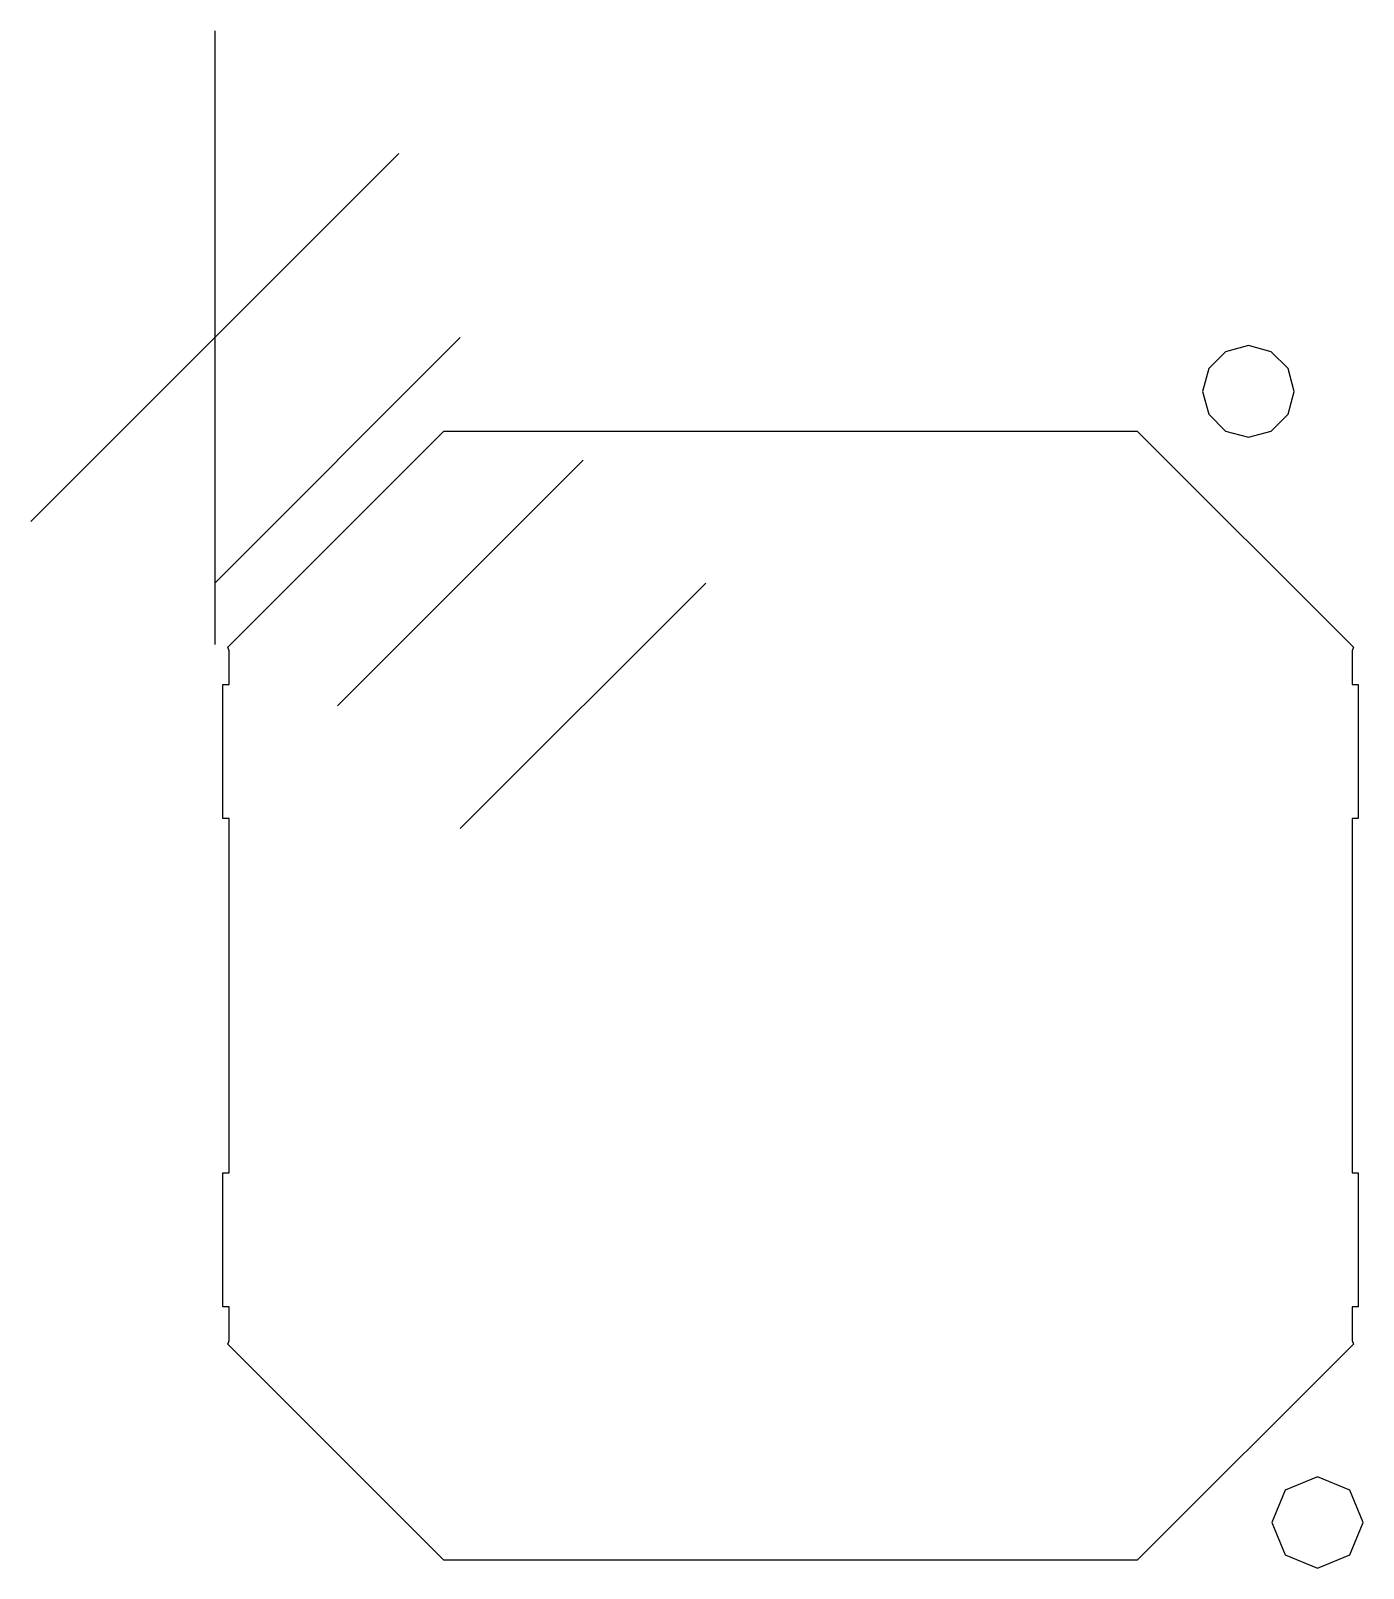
# Model space of a CAD drawing. Extents: x -3 to 18.7, y 0.1 to 25.2.
import ezdxf

# ---------------------------------------------------------------- set-up
doc = ezdxf.new("R2010")
doc.units = 0

msp = doc.modelspace()

# ---------------------------------------------------------------- linework, layer by layer
for p, q in [((16.843191, 20.056932), (16.470164, 19.95698)), ((17.216217, 19.95698), (16.843191, 20.056932)), ((16.470164, 19.95698), (16.19709, 19.683906)), ((17.489291, 19.683906), (17.216217, 19.95698)), ((16.19709, 19.683906), (16.097138, 19.31088)), ((17.589243, 19.31088), (17.489291, 19.683906)), ((16.097138, 19.31088), (16.19709, 18.937854)), ((17.489291, 18.937854), (17.589243, 19.31088)), ((17.589243, 19.31088), (17.589243, 19.31088)), ((16.19709, 18.937854), (16.470164, 18.66478)), ((17.216217, 18.66478), (17.489291, 18.937854)), ((0.211506, 15.14228), (3.733277, 18.66408)), ((3.733277, 18.66408), (15.032066, 18.66408)), ((15.032066, 18.66408), (18.553837, 15.14228)), ((16.470164, 18.66478), (16.843191, 18.564827)), ((16.843191, 18.564827), (17.216217, 18.66478)), ((0.231096, 15.08328), (0.211506, 15.14228)), ((0.231096, 14.53618), (0.231096, 15.08328)), ((18.553837, 15.14228), (18.534247, 15.08328)), ((18.534247, 15.08328), (18.534247, 14.53618)), ((0.131626, 12.34778), (0.131626, 14.53618)), ((0.131626, 14.53618), (0.231096, 14.53618)), ((18.534247, 14.53618), (18.633717, 14.53618)), ((18.633717, 14.53618), (18.633717, 12.34778)), ((0.231096, 12.34778), (0.131626, 12.34778)), ((0.231096, 6.57828), (0.231096, 12.34778)), ((18.633717, 12.34778), (18.534247, 12.34778)), ((18.534247, 12.34778), (18.534247, 6.57828)), ((0.131626, 4.38988), (0.131626, 6.57828)), ((0.131626, 6.57828), (0.231096, 6.57828)), ((18.534247, 6.57828), (18.633717, 6.57828)), ((18.633717, 6.57828), (18.633717, 4.38988)), ((0.231096, 4.38988), (0.131626, 4.38988)), ((0.231096, 3.84268), (0.231096, 4.38988)), ((18.633717, 4.38988), (18.534247, 4.38988)), ((18.534247, 4.38988), (18.534247, 3.84268)), ((0.211506, 3.78368), (0.231096, 3.84268)), ((3.733277, 0.26188), (0.211506, 3.78368)), ((18.553837, 3.78368), (15.032066, 0.26188)), ((18.534247, 3.84268), (18.553837, 3.78368)), ((17.969017, 1.622946), (17.441686, 1.40464)), ((18.496348, 1.40464), (17.969017, 1.622946)), ((17.441686, 1.40464), (17.222965, 0.87748)), ((18.715069, 0.87748), (18.496348, 1.40464)), ((17.222965, 0.87748), (17.441686, 0.35032)), ((18.496348, 0.35032), (18.715069, 0.87748)), ((18.715069, 0.87748), (18.715069, 0.87748)), ((15.032066, 0.26188), (3.733277, 0.26188)), ((17.441686, 0.35032), (17.969017, 0.132014)), ((17.969017, 0.132014), (18.496348, 0.35032))]:
    msp.add_line(p, q)
at = {"layer": 'Layer 1'}
for p, q in [((0, 25.1881), (0, 15.1881)), ((3, 23.1881), (-3, 17.1881)), ((4, 20.1881), (0, 16.1881)), ((6, 18.1881), (2, 14.1881)), ((8, 16.1881), (4, 12.1881))]:
    msp.add_line(p, q, dxfattribs=at)

doc.saveas('drawing.dxf')
